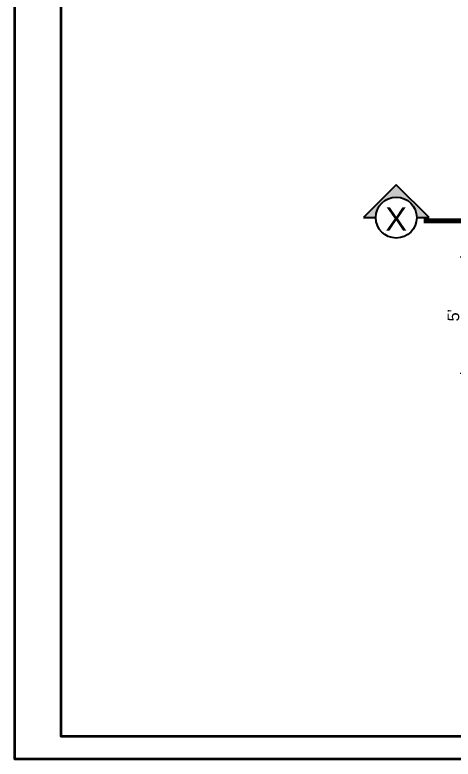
# Model space of a CAD drawing. Header units: inches. Extents: x 45643 to 70559, y -8725 to 1713.
# Drawn here: x 59280.6 to 59506.9, y -6776.9 to -6393 of the extents above; entities that cross this region are included whole.
import ezdxf

# ---------------------------------------------------------------- set-up
doc = ezdxf.new("R2010")
doc.units = ezdxf.units.IN
doc.header["$MEASUREMENT"] = 0
doc.linetypes.add('ACAD_ISO10W100', pattern=[18.5, 12, -3, 0.5, -3])
for name, color, linetype, lineweight in [('A_Title Text', 105, 'Continuous', 60), ('hatch', 30, 'Continuous', 5), ('Text', 7, 'Continuous', 9)]:
    doc.layers.add(name, color=color, linetype=linetype, lineweight=lineweight)
doc.layers.add('AG-DIAGRAM', color=7, linetype='Continuous', true_color=0xfecc66)
doc.layers.add('DIM', color=5, linetype='Continuous')
doc.layers.add('Normal Wall', color=7, linetype='Continuous', lineweight=35, true_color=0xffaf89)
doc.styles.add('Arial', font='arial.ttf')
doc.styles.add('text-arial', font='arial.ttf', dxfattribs={"width": 0.95})
doc.dimstyles.new('Sudeep', dxfattribs={"dimtxt": 6, "dimasz": 4, "dimexe": 4.5, "dimexo": 4.5, "dimgap": 5, "dimtad": 1, "dimdec": 0, "dimlunit": 4, "dimtxsty": 'Arial', "dimblk": 'OBLIQUE', "dimcen": 250, "dimdle": 4, "dimclrd": 86, "dimclre": 5, "dimclrt": 1, "dimadec": 0, "dimazin": 0, "dimtfac": 1, "dimtdec": 0, "dimtix": 1, "dimtmove": 1, "dimatfit": 3, "dimldrblk": 'OBLIQUE', "dimfxl": 4.5, "dimfxlon": 1, "dimfrac": 2, "dimlwd": 15, "dimlwe": 13, "dimarcsym": 0})

# ---------------------------------------------------------------- blocks, each defined once
blk = doc.blocks.new('SECTION-TAG')
at = {"layer": 'hatch'}
h = blk.add_hatch(color=256, dxfattribs=at)
h.dxf.hatch_style = 1
h.paths.add_polyline_path([(0.2203, 0), (0.3522, 0), (0, 0.3522), (-0.3522, 0), (-0.2203, 0, -1)])
at = {"layer": 'AG-DIAGRAM'}
for p, q in [((0, 0.3522), (-0.3522, 0)), ((0.3522, 0), (0, 0.3522)), ((-0.3522, 0), (-0.2203, 0)), ((0.2203, 0), (0.3522, 0))]:
    blk.add_line(p, q, dxfattribs=at)
blk.add_circle((0, 0), 0.2203, dxfattribs=at)
blk = doc.blocks.new('_Oblique')
at = {"color": 0, "linetype": 'ByBlock', "lineweight": -2}
blk.add_line((-0.5, -0.5), (0.5, 0.5), dxfattribs=at)
blk = doc.blocks.new('*D1251')
at = {"layer": 'A_Title Text', "color": 86, "lineweight": 15, "transparency": 16777216}
blk.add_line((59515.14, -6513.98), (59515.14, -6581.98), dxfattribs=at)
at = {"layer": 'A_Title Text', "color": 5, "lineweight": 13, "transparency": 16777216}
for p, q in [((59519.64, -6517.98), (59510.64, -6517.98)), ((59519.64, -6577.98), (59510.64, -6577.98))]:
    blk.add_line(p, q, dxfattribs=at)
at = {"layer": 'Defpoints', "color": 0, "transparency": 16777216}
for p in [(59732.09, -6517.98), (59515.14, -6577.98), (59732.09, -6577.98)]:
    blk.add_point(p, dxfattribs=at)
at = {"layer": 'A_Title Text', "color": 86, "lineweight": 15, "transparency": 16777216, "xscale": 4, "yscale": 4, "zscale": 4}
for p, rotation in [((59515.14, -6517.98), 90), ((59515.14, -6577.98), 270)]:
    blk.add_blockref('_Oblique', p, dxfattribs=dict(at, rotation=rotation))
at = {"layer": 'A_Title Text', "color": 1, "transparency": 16777216, "insert": (59507.09, -6547.98), "char_height": 6, "attachment_point": 5, "rotation": 90, "style": 'Arial'}
blk.add_mtext("5'", dxfattribs=at)

msp = doc.modelspace()

# ---------------------------------------------------------------- linework, layer by layer
at = {"layer": 'AG-DIAGRAM', "linetype": 'ACAD_ISO10W100', "lineweight": 15, "ltscale": 0.1, "const_width": 2.56}
msp.add_lwpolyline([(59491.682, -6499.237), (59912.141, -6499.237)], dxfattribs=at)
at = {"layer": 'Normal Wall'}
for points in [[(59280.635, -6026.352), (60338.64, -6026.352), (60338.64, -6776.88), (59280.635, -6776.88)], [(59280.635, -6026.352), (60338.64, -6026.352), (60338.64, -6776.88), (59280.635, -6776.88)], [(60326.733, -6038.259), (59304.449, -6038.259), (59304.449, -6764.973), (60326.733, -6764.973)], [(60326.733, -6038.259), (59304.449, -6038.259), (59304.449, -6764.973), (60326.733, -6764.973)]]:
    msp.add_lwpolyline(points, close=True, dxfattribs=at)

# ---------------------------------------------------------------- block references
at = {"layer": 'DIM', "xscale": 48.00000000000009, "yscale": 48.00000000000009, "zscale": 48.00000000000009, "rotation": 0.1557565606150144}
msp.add_blockref('SECTION-TAG', (59477.574, -6497.549), dxfattribs=at)

# ---------------------------------------------------------------- texts
at = {"layer": 'Text', "style": 'text-arial'}
msp.add_text('X', height=12, rotation=0.15576, dxfattribs=at).set_placement((59471.953, -6504.324))

# ---------------------------------------------------------------- dimensions: what is measured, and where the dimension line sits
at = {"layer": 'A_Title Text'}
dim = msp.add_linear_dim(base=(59515.14, -6577.984), p1=(59732.094, -6517.984), p2=(59732.094, -6577.984), angle=90, dimstyle='Sudeep', dxfattribs=at)
dim.commit()
dim.dimension.update_dxf_attribs({"geometry": '*D1251', "text_midpoint": (59507.089, -6547.984)})

doc.saveas('drawing.dxf')
